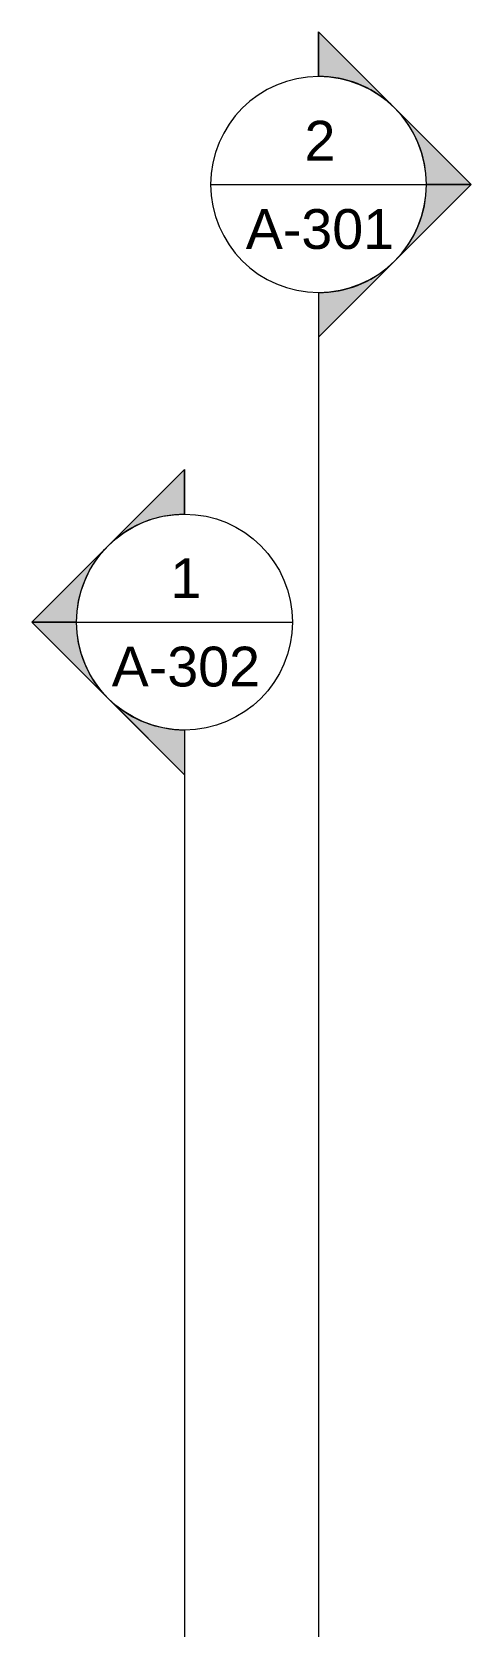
# Model space of a CAD drawing. Header units: inches. Extents: x 20426 to 92531, y -195 to 750.
# Drawn here: x 24403.2 to 24533.5, y 277.8 to 750.4 of the extents above; entities that cross this region are included whole.
import ezdxf

# ---------------------------------------------------------------- set-up
doc = ezdxf.new("R2010")
doc.units = ezdxf.units.IN
doc.header["$MEASUREMENT"] = 0
doc.layers.add('G-ANNO-SYMB', color=111, linetype='Continuous', lineweight=9)
doc.styles.add('Arial_2', font='arial.ttf', dxfattribs={"height": 11.802395})

# ---------------------------------------------------------------- blocks, each defined once
blk = doc.blocks.new('Section - Section Head - Filled-1526-Elevation - South')
at = {"layer": 'G-ANNO-SYMB'}
h = blk.add_hatch(color=256, dxfattribs=at)
edge = h.paths.add_edge_path(flags=0)
edge.add_arc((25390.9, 577.16), 32.04, 47.9216, 90)
edge.add_line((25390.9, 609.2), (25390.9, 622.41))
edge.add_line((25390.9, 622.41), (25412.37, 600.94))
h = blk.add_hatch(color=256, dxfattribs=at)
edge = h.paths.add_edge_path(flags=0)
edge.add_line((25413.53, 599.78), (25436.15, 577.16))
edge.add_line((25436.15, 577.16), (25422.9, 577.16))
edge.add_arc((25390.9, 577.16), 32, 0, 45)
h = blk.add_hatch(color=256, dxfattribs=at)
edge = h.paths.add_edge_path(flags=0)
edge.add_arc((25390.9, 577.16), 32, 315, 360)
edge.add_line((25422.9, 577.16), (25436.15, 577.16))
edge.add_line((25436.15, 577.16), (25413.53, 554.53))
h = blk.add_hatch(color=256, dxfattribs=at)
edge = h.paths.add_edge_path(flags=0)
edge.add_line((25412.37, 553.37), (25390.9, 531.9))
edge.add_line((25390.9, 531.9), (25390.9, 545.12))
edge.add_arc((25390.9, 577.16), 32.04, 270, 312.0784)
for p, q in [((25436.15, 577.16), (25390.9, 622.41)), ((25390.9, 609.16), (25390.9, 622.41)), ((25412.37, 600.94), (25390.9, 622.41)), ((25390.9, 622.41), (25390.9, 609.2)), ((25436.15, 577.16), (25413.53, 599.78)), ((25436.15, 577.16), (25390.9, 531.9)), ((25413.53, 554.53), (25436.15, 577.16)), ((25422.9, 577.16), (25436.15, 577.16)), ((25436.15, 577.16), (25422.9, 577.16)), ((25390.9, 531.9), (25412.37, 553.37)), ((25390.9, 545.16), (25390.9, 531.9)), ((25390.9, 545.12), (25390.9, 531.9))]:
    blk.add_line(p, q, dxfattribs=at)
for radius, start, end in [(32, 90, 270), (32.04, 47.9216, 90), (32, 270, 90), (32, 0, 45), (32, 315, 360), (32.04, 270, 312.0784)]:
    blk.add_arc((25390.9, 577.16), radius, start, end, dxfattribs=at)

msp = doc.modelspace()

# ---------------------------------------------------------------- linework, layer by layer
at = {"layer": 'G-ANNO-SYMB'}
for p, q in [((24456.27, 705.16), (24520.27, 705.16)), ((24488.27, 673.16), (24488.27, -54.82)), ((24416.5, 575.45), (24480.5, 575.45)), ((24448.5, 543.45), (24448.5, -182.82))]:
    msp.add_line(p, q, dxfattribs=at)

# ---------------------------------------------------------------- block references
msp.add_blockref('Section - Section Head - Filled-1526-Elevation - South', (-902.63, 128), dxfattribs=at)
at = {"layer": 'G-ANNO-SYMB', "extrusion": (0, 0, -1)}
msp.add_blockref('Section - Section Head - Filled-1526-Elevation - South', (-49839.4, -1.71), dxfattribs=at)

# ---------------------------------------------------------------- texts
at = {"layer": 'G-ANNO-SYMB', "attachment_point": 2, "line_spacing_factor": 0.938532, "style": 'Arial_2'}
for s, insert, char_height, width in [('2', (24488.68, 724.05), 11.8, 10.944), ('A-301', (24488.68, 697.87), 11.802, 52.416), ('1', (24448.91, 594.34), 11.8, 10.944), ('A-302', (24448.91, 568.16), 11.802, 52.416)]:
    msp.add_mtext(s, dxfattribs=dict(at, insert=insert, char_height=char_height, width=width))

doc.saveas('drawing.dxf')
